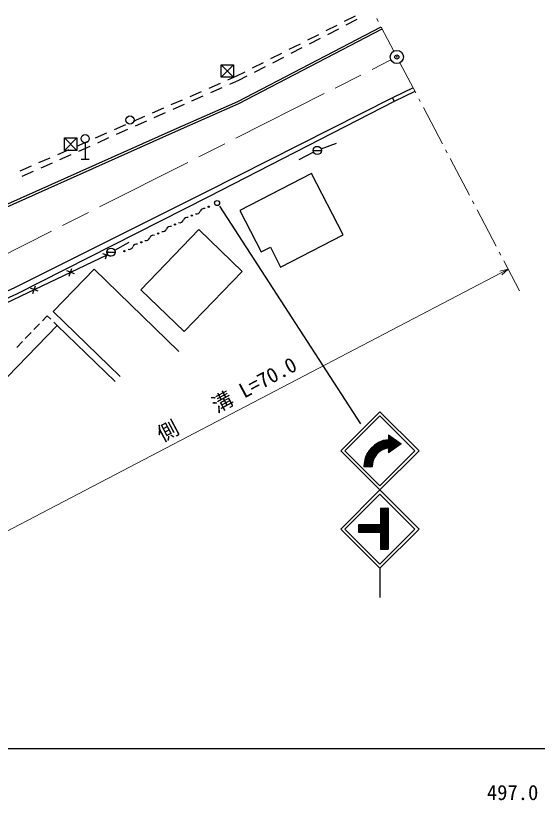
# Model space of a CAD drawing. Units: millimetres, scale not verified. Extents: x 40000 to 680000, y 20000 to 380000.
# Drawn here: x 504785 to 567993, y 198715 to 293816 of the extents above; entities that cross this region are included whole.
import ezdxf
from ezdxf.enums import TextEntityAlignment as Align

# ---------------------------------------------------------------- set-up
doc = ezdxf.new("R2010")
doc.units = ezdxf.units.MM
doc.header["$LTSCALE"] = 1000
doc.header["$PDMODE"] = 32
doc.header["$PDSIZE"] = 500
doc.linetypes.add('CHAIN', pattern=[18.5, 12, -1.5, 3.5, -1.5])
for name, color, linetype, lineweight in [('M-BGD', 7, 'Continuous', 25), ('M-BMK', 2, 'CHAIN', 13), ('M-BMK-HTXT', 7, 'Continuous', 13), ('M-BMK-ROW', 30, 'Continuous', 25), ('M-BMK-SRVR', 3, 'Continuous', 25), ('M-STR-HTXT', 7, 'Continuous', 13), ('M-STR-STRC', 7, 'Continuous', 25), ('M-TTL-BAND', 7, 'Continuous', 25)]:
    doc.layers.add(name, color=color, linetype=linetype, lineweight=lineweight)
doc.layers.add('M-OTRS', color=6, linetype='Continuous')
doc.styles.add('ＭＳ ゴシック', font='')
doc.styles.get('ＭＳ ゴシック').set_extended_font_data('MS Gothic')

msp = doc.modelspace()

# ---------------------------------------------------------------- linework, layer by layer
at = {"layer": 'M-BGD'}
for p, q in [((544628, 293138), (545966, 293816)), ((544826, 292696), (546160, 293382)), ((542399, 292006), (543737, 292685)), ((542603, 291553), (543937, 292239)), ((540170, 290875), (541507, 291554)), ((540380, 290409), (541713, 291095)), ((537940, 289744), (539278, 290422)), ((535711, 288612), (537048, 289291)), ((538156, 289266), (539490, 289952)), ((533481, 287481), (534819, 288160)), ((535933, 288122), (537267, 288808)), ((533710, 286979), (535044, 287665)), ((530501, 286044), (531601, 286527)), ((531601, 286527), (532590, 287028)), ((531808, 286001), (532821, 286522)), ((528212, 285040), (529585, 285643)), ((530718, 285517), (531808, 286001)), ((525922, 284036), (527296, 284639)), ((528432, 284504), (529804, 285112)), ((523632, 283032), (525006, 283635)), ((526147, 283491), (527518, 284099)), ((550430, 283868), (550653, 283421)), ((521343, 282028), (522717, 282631)), ((523861, 282478), (525233, 283086)), ((519053, 281024), (520427, 281627)), ((521576, 281465), (522947, 282072)), ((516764, 280021), (518138, 280623)), ((519291, 280451), (520662, 281059)), ((514474, 279017), (515848, 279619)), ((517005, 279438), (518376, 280046)), ((514720, 278425), (516091, 279033)), ((512185, 278013), (513558, 278615)), ((512434, 277412), (513805, 278019)), ((513202, 278414), (513202, 276414)), ((541794, 277661), (543660, 278380)), ((509895, 277009), (511269, 277611)), ((510149, 276398), (511520, 277006)), ((540880, 277256), (539094, 276356)), ((540827, 277481), (541827, 277481)), ((507606, 276005), (508979, 276607)), ((507863, 275385), (509234, 275993)), ((512702, 276414), (513702, 276414)), ((505316, 275001), (506690, 275603)), ((505578, 274372), (506949, 274980)), ((540647, 274686), (531943, 270214)), ((544467, 267249), (540647, 274686)), ((531943, 270214), (534530, 265178)), ((536879, 263351), (544467, 267249)), ((516780, 265398), (518533, 266361)), ((534530, 265178), (535646, 265751)), ((535646, 265751), (536879, 263351)), ((515829, 264797), (502642, 258519)), ((516300, 264630), (515357, 264964)), ((515661, 264326), (515996, 265268)), ((515842, 265157), (516842, 265157)), ((511904, 262537), (510962, 262872)), ((511266, 262233), (511600, 263176)), ((507509, 260445), (506566, 260779)), ((506870, 260141), (507205, 261083)), ((508609, 257441), (508033, 256844)), ((509029, 257034), (508609, 257441)), ((509810, 256280), (501015, 247177)), ((507685, 256485), (506991, 255766)), ((509810, 256280), (509389, 256687)), ((516837, 249491), (509810, 256280)), ((506643, 255406), (505948, 254687)), ((505601, 254327), (504906, 253608))]:
    msp.add_line(p, q, dxfattribs=at)
for points in [[(495815, 267453), (524004, 280027), (531697, 283402), (549053, 292471)], [(495937, 267173), (524131, 279784), (531824, 283158), (549181, 292228)], [(552949, 285083), (550430, 283868), (527904, 272474), (504634, 260837), (500730, 259050), (497239, 257473), (490202, 254489)], [(553166, 284633), (550653, 283421), (528138, 271876), (504883, 260065), (500765, 258224), (497552, 256852), (490526, 253607)], [(524557, 253118), (514286, 263085), (509319, 257965), (517426, 250098)]]:
    msp.add_lwpolyline(points, dxfattribs=at)
msp.add_lwpolyline([(526969, 267885), (519950, 260601), (525208, 255535), (532227, 262819)], close=True, dxfattribs=at)
for centre, radius in [((518630, 281175), 500), ((513202, 278914), 500), ((541327, 277481), 500), ((528178, 270661), 75), ((526133, 269582), 75), ((524088, 268504), 75), ((522043, 267425), 75), ((519999, 266346), 75), ((516342, 265157), 500), ((517954, 265268), 75)]:
    msp.add_circle(centre, radius, dxfattribs=at)
for centre, start, end in [((526694, 270294), 256.08322, 339.53648), ((527617, 269949), 76.08322, 159.53648), ((525572, 268871), 76.08322, 159.53648), ((523528, 267792), 76.08322, 159.53648), ((524649, 269215), 256.08322, 339.53648), ((522604, 268137), 256.08322, 339.53648), ((520559, 267058), 256.08322, 339.53648), ((521483, 266714), 76.08322, 159.53648), ((518514, 265979), 256.08322, 339.53648), ((519438, 265635), 76.08322, 159.53648)]:
    msp.add_arc(centre, 493, start, end, dxfattribs=at)
at = {"layer": 'M-BMK'}
msp.add_line((498411, 262308), (550258, 288454), dxfattribs=at)
at = {"layer": 'M-BMK-HTXT'}
for p, q in [((548713, 293119), (548528, 293473)), ((550600, 289522), (549085, 292410)), ((553253, 284466), (551344, 288105)), ((553811, 283403), (553625, 283758)), ((556505, 278267), (554182, 282695)), ((557063, 277205), (556877, 277559)), ((559758, 272069), (557435, 276496)), ((560315, 271006), (560129, 271360)), ((563010, 265870), (560687, 270298)), ((563567, 264807), (563381, 265162)), ((565848, 260460), (563939, 264099))]:
    msp.add_line(p, q, dxfattribs=at)
at = {"layer": 'M-BMK-ROW'}
for p, q in [((529664, 286353), (529664, 287853)), ((529664, 287853), (531164, 287853)), ((529664, 287853), (531164, 286353)), ((531164, 287853), (529664, 286353)), ((531164, 287853), (531164, 286353)), ((531164, 286353), (529664, 286353)), ((510698, 277495), (510698, 278995)), ((510698, 278995), (512198, 278995)), ((510698, 278995), (512198, 277495)), ((512198, 278995), (510698, 277495)), ((512198, 278995), (512198, 277495)), ((512198, 277495), (510698, 277495))]:
    msp.add_line(p, q, dxfattribs=at)
at = {"layer": 'M-BMK-SRVR'}
msp.add_circle((550972, 288814), 800, dxfattribs=at)
at = {"layer": 'M-OTRS'}
msp.add_point((550972, 288814), dxfattribs=at)
at = {"layer": 'M-STR-HTXT'}
for p, q in [((501744, 230312), (564467, 263092)), ((564467, 263092), (563465, 262851)), ((564467, 263092), (563697, 262408))]:
    msp.add_line(p, q, dxfattribs=at)
at = {"layer": 'M-STR-STRC'}
for p, q in [((529498, 270736), (546548, 244332)), ((544188, 241072), (548925, 245810)), ((548925, 245810), (553663, 241072)), ((544683, 241072), (548925, 245315)), ((548925, 245315), (553168, 241072)), ((546986, 239197), (550448, 242659)), ((546989, 239342), (550365, 242717)), ((549008, 241078), (550532, 242601)), ((549317, 241245), (550615, 242543)), ((549944, 243010), (551507, 241924)), ((549944, 243010), (549944, 242427)), ((549944, 243003), (549947, 243007)), ((549944, 242862), (550031, 242949)), ((551168, 241688), (549944, 242913)), ((549944, 242720), (550114, 242891)), ((549944, 242579), (550198, 242833)), ((549944, 242438), (550281, 242775)), ((551085, 241630), (549944, 242772)), ((551001, 241573), (549944, 242630)), ((551252, 241746), (550091, 242907)), ((551335, 241804), (550554, 242586)), ((547000, 239494), (549931, 242425)), ((547019, 239654), (549771, 242407)), ((547048, 239824), (549601, 242378)), ((547089, 240008), (549418, 242336)), ((547148, 240208), (549218, 242278)), ((547231, 240432), (548994, 242195)), ((547354, 240697), (548729, 242071)), ((547573, 241057), (548368, 241852)), ((548735, 240869), (548027, 241577)), ((548811, 240934), (548102, 241644)), ((548891, 240996), (548178, 241709)), ((548974, 241055), (548257, 241771)), ((549060, 241110), (548339, 241831)), ((549149, 241162), (548422, 241889)), ((549242, 241210), (548508, 241945)), ((549339, 241255), (548596, 241998)), ((549440, 241296), (548687, 242049)), ((549545, 241332), (548780, 242097)), ((549654, 241364), (548875, 242143)), ((549768, 241391), (548974, 242186)), ((549888, 241413), (549075, 242227)), ((550334, 241109), (549178, 242264)), ((550417, 241167), (549285, 242299)), ((550501, 241225), (549395, 242330)), ((550584, 241283), (549509, 242358)), ((549546, 241332), (550699, 242485)), ((550668, 241341), (549626, 242382)), ((549740, 241385), (550782, 242427)), ((550751, 241399), (549747, 242403)), ((550835, 241457), (549872, 242419)), ((549913, 241417), (550865, 242369)), ((550918, 241515), (549944, 242489)), ((549944, 241306), (550949, 242312)), ((549944, 241165), (551032, 242254)), ((549944, 241023), (551116, 242196)), ((549944, 240882), (551199, 242138)), ((551507, 241924), (549944, 240838)), ((550262, 241059), (551283, 242080)), ((550725, 241380), (551366, 242022)), ((551419, 241862), (551017, 242264)), ((551188, 241702), (551450, 241964)), ((551502, 241920), (551480, 241943)), ((544188, 241072), (548925, 236335)), ((544683, 241072), (548925, 236830)), ((548112, 239937), (547353, 240695)), ((548151, 240039), (547403, 240787)), ((548193, 240138), (547455, 240876)), ((548240, 240233), (547510, 240963)), ((548290, 240324), (547567, 241048)), ((548344, 240412), (547626, 241130)), ((548401, 240496), (547687, 241210)), ((548461, 240577), (547751, 241288)), ((548525, 240655), (547817, 241363)), ((548592, 240729), (547885, 241437)), ((548662, 240801), (547955, 241508)), ((548925, 236830), (553168, 241072)), ((548925, 236335), (553663, 241072)), ((549944, 241421), (549944, 240838)), ((550250, 241051), (549944, 241358)), ((550167, 240993), (549944, 241216)), ((550083, 240935), (549944, 241075)), ((550000, 240877), (549944, 240933)), ((547660, 239115), (547033, 239743)), ((547046, 239115), (548348, 240417)), ((547802, 239115), (547055, 239862)), ((547943, 239115), (547082, 239977)), ((547986, 239214), (547111, 240089)), ((547991, 239350), (547144, 240197)), ((548004, 239479), (547180, 240302)), ((547187, 239115), (548180, 240108)), ((548023, 239601), (547220, 240405)), ((548048, 239718), (547262, 240504)), ((548077, 239830), (547306, 240601)), ((547329, 239115), (548093, 239880)), ((547470, 239115), (548040, 239686)), ((547095, 239115), (546986, 239224)), ((547988, 239115), (546987, 239115)), ((547236, 239115), (546990, 239361)), ((547377, 239115), (547000, 239493)), ((547519, 239115), (547014, 239620)), ((547611, 239115), (548009, 239513)), ((547753, 239115), (547992, 239354)), ((547894, 239115), (547986, 239207)), ((544188, 231597), (548925, 236335)), ((548925, 236335), (553663, 231597)), ((544683, 231597), (548925, 235840)), ((548925, 235840), (553168, 231597)), ((549008, 234135), (549908, 234135)), ((549008, 234135), (549008, 232103)), ((549008, 234048), (549095, 234135)), ((549008, 233906), (549237, 234135)), ((549008, 233765), (549378, 234135)), ((549008, 233623), (549520, 234135)), ((549008, 233482), (549661, 234135)), ((549008, 233341), (549802, 234135)), ((549008, 233199), (549908, 234099)), ((549908, 233128), (549008, 234028)), ((549008, 233058), (549908, 233958)), ((549908, 233270), (549042, 234135)), ((549908, 233411), (549184, 234135)), ((549908, 233553), (549325, 234135)), ((549908, 233694), (549466, 234135)), ((549908, 233836), (549608, 234135)), ((549908, 233977), (549749, 234135)), ((549908, 234118), (549891, 234135)), ((549908, 234135), (549908, 229170)), ((549908, 232987), (549008, 233887)), ((549008, 232916), (549908, 233816)), ((549908, 232845), (549008, 233745)), ((549008, 232775), (549908, 233675)), ((549908, 232704), (549008, 233604)), ((549008, 232633), (549908, 233533)), ((549908, 232563), (549008, 233463)), ((549008, 232492), (549908, 233392)), ((549908, 232421), (549008, 233321)), ((549008, 232351), (549908, 233251)), ((549908, 232280), (549008, 233180)), ((549008, 232209), (549908, 233109)), ((549908, 232138), (549008, 233038)), ((549008, 232103), (546315, 232103)), ((546315, 232103), (546315, 231203)), ((546315, 232062), (546356, 232103)), ((546315, 231921), (546497, 232103)), ((546315, 231779), (546638, 232103)), ((546315, 231638), (546780, 232103)), ((546315, 231496), (546921, 232103)), ((546315, 231355), (547063, 232103)), ((546315, 231213), (547204, 232103)), ((547166, 231203), (546315, 232054)), ((547307, 231203), (546407, 232103)), ((546446, 231203), (547346, 232103)), ((547449, 231203), (546549, 232103)), ((546587, 231203), (547487, 232103)), ((547590, 231203), (546690, 232103)), ((546728, 231203), (547628, 232103)), ((547732, 231203), (546832, 232103)), ((546870, 231203), (547770, 232103)), ((547873, 231203), (546973, 232103)), ((547011, 231203), (547911, 232103)), ((548015, 231203), (547115, 232103)), ((547153, 231203), (548053, 232103)), ((548156, 231203), (547256, 232103)), ((547294, 231203), (548194, 232103)), ((548297, 231203), (547397, 232103)), ((547436, 231203), (548336, 232103)), ((548439, 231203), (547539, 232103)), ((547577, 231203), (548477, 232103)), ((548580, 231203), (547680, 232103)), ((547718, 231203), (548618, 232103)), ((548722, 231203), (547822, 232103)), ((547860, 231203), (548760, 232103)), ((548863, 231203), (547963, 232103)), ((548001, 231203), (548901, 232103)), ((549005, 231203), (548105, 232103)), ((548143, 231203), (549908, 232968)), ((549908, 230441), (548246, 232103)), ((548284, 231203), (549908, 232826)), ((549908, 230583), (548387, 232103)), ((548426, 231203), (549908, 232685)), ((549908, 230724), (548529, 232103)), ((548567, 231203), (549908, 232543)), ((549908, 230865), (548670, 232103)), ((548708, 231203), (549908, 232402)), ((549908, 231007), (548812, 232103)), ((548850, 231203), (549908, 232261)), ((549908, 231148), (548953, 232103)), ((548991, 231203), (549908, 232119)), ((549908, 231997), (549008, 232897)), ((549908, 231855), (549008, 232755)), ((549908, 231714), (549008, 232614)), ((549908, 231573), (549008, 232473)), ((549908, 231431), (549008, 232331)), ((549908, 231290), (549008, 232190)), ((544188, 231597), (548925, 226859)), ((544683, 231597), (548925, 227354)), ((547024, 231203), (546315, 231912)), ((546883, 231203), (546315, 231771)), ((546742, 231203), (546315, 231630)), ((546600, 231203), (546315, 231488)), ((546459, 231203), (546315, 231347)), ((546317, 231203), (546315, 231205)), ((546315, 231203), (549008, 231203)), ((548925, 227354), (553168, 231597)), ((548925, 226859), (553663, 231597)), ((549008, 231078), (549908, 231978)), ((549008, 230936), (549908, 231836)), ((549008, 230795), (549908, 231695)), ((549008, 230653), (549908, 231553)), ((549008, 230512), (549908, 231412)), ((549008, 230371), (549908, 231271)), ((549008, 231203), (549008, 229170)), ((549908, 230300), (549008, 231200)), ((549008, 230229), (549908, 231129)), ((549908, 230158), (549008, 231058)), ((549008, 230088), (549908, 230988)), ((549908, 230017), (549008, 230917)), ((549008, 229946), (549908, 230846)), ((549908, 229875), (549008, 230775)), ((549008, 229805), (549908, 230705)), ((549908, 229734), (549008, 230634)), ((549008, 229663), (549908, 230563)), ((549908, 229593), (549008, 230493)), ((549008, 229522), (549908, 230422)), ((549908, 229451), (549008, 230351)), ((549008, 229381), (549908, 230281)), ((549908, 229310), (549008, 230210)), ((549008, 229239), (549908, 230139)), ((549906, 229170), (549008, 230068)), ((549764, 229170), (549008, 229927)), ((549623, 229170), (549008, 229785)), ((549481, 229170), (549008, 229644)), ((549340, 229170), (549008, 229502)), ((549198, 229170), (549008, 229361)), ((549057, 229170), (549008, 229220)), ((549080, 229170), (549908, 229998)), ((549221, 229170), (549908, 229856)), ((549363, 229170), (549908, 229715)), ((549504, 229170), (549908, 229574)), ((549646, 229170), (549908, 229432)), ((549787, 229170), (549908, 229291)), ((549008, 229170), (549908, 229170)), ((548925, 226859), (548925, 223304))]:
    msp.add_line(p, q, dxfattribs=at)
msp.add_circle((529186, 271111), 305, dxfattribs=at)
for radius, start, end in [(3242, 95.04416, 181.43524), (2242, 97.30386, 182.0755)]:
    msp.add_arc((550229, 239197), radius, start, end, dxfattribs=at)
at = {"layer": 'M-TTL-BAND'}
msp.add_line((40000, 205000), (579000, 205000), dxfattribs=at)

# ---------------------------------------------------------------- texts
at = {"layer": 'M-STR-HTXT', "style": 'ＭＳ ゴシック'}
msp.add_text('側\u3000\u3000溝 L=70.0', height=1833, rotation=28.13, dxfattribs=at).set_placement((531061, 246020), align=Align.BOTTOM_CENTER)
at = {"layer": 'M-TTL-BAND', "style": 'ＭＳ ゴシック'}
msp.add_text('497.0', height=1833, dxfattribs=at).set_placement((565000, 198195), align=Align.BOTTOM_CENTER)

doc.saveas('drawing.dxf')
